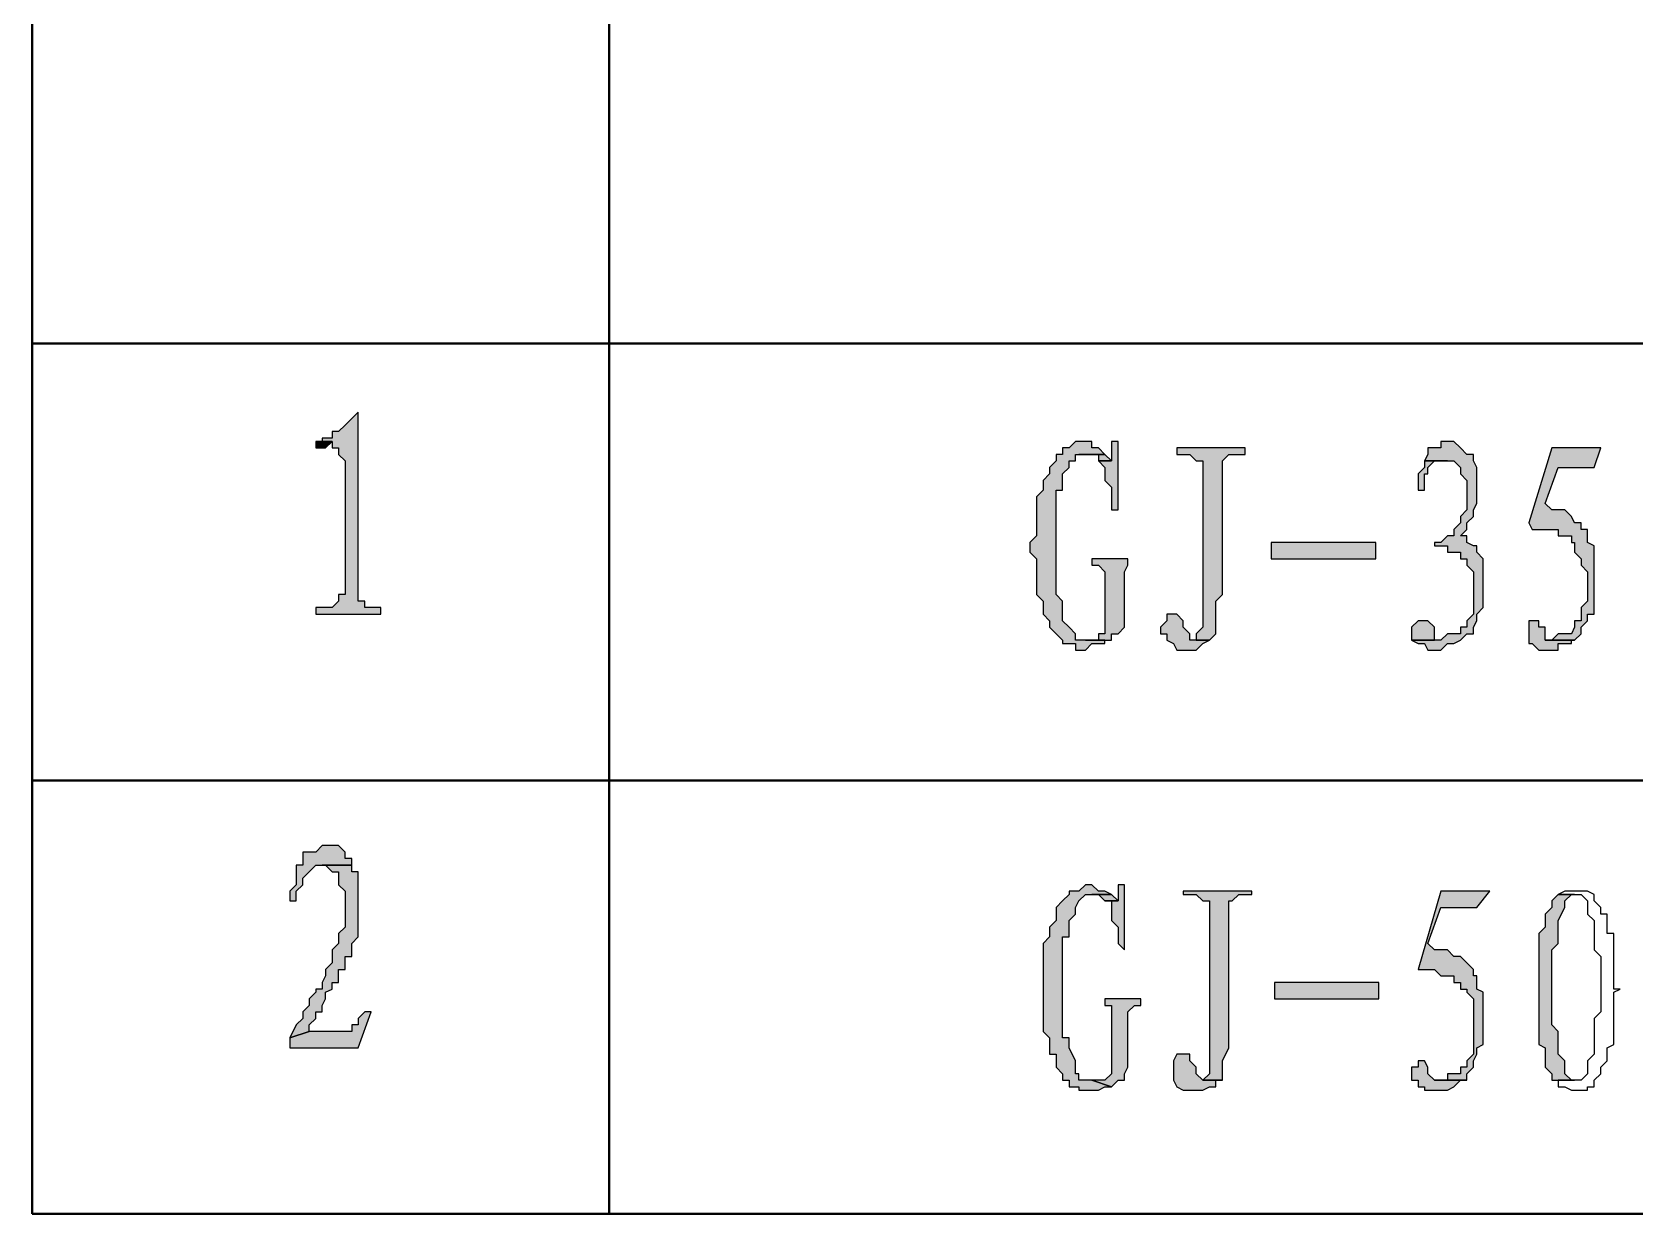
# Model space of a CAD drawing. Extents: x 457 to 4918, y -67 to 391.
# Drawn here: x 3487.19 to 3509.41, y 73.37 to 89.75 of the extents above; entities that cross this region are included whole.
import ezdxf

# ---------------------------------------------------------------- set-up
doc = ezdxf.new("R2010")
doc.units = 0
doc.header["$LTSCALE"] = 40
doc.header["$MEASUREMENT"] = 0
doc.layers.add('at_Entity', color=7, linetype='CONTINUOUS')
doc.layers.add('at_Solid', color=7, linetype='CONTINUOUS')

msp = doc.modelspace()

# ---------------------------------------------------------------- hatches: boundary and pattern name
at = {"layer": 'at_Solid'}
for points in [[(3491.714, 84.485), (3491.624, 84.395), (3491.533, 84.304), (3491.443, 84.214), (3491.352, 84.214), (3491.352, 84.123), (3491.217, 84.123), (3491.217, 84.078), (3491.126, 84.078), (3491.352, 84.078), (3491.352, 83.988), (3491.443, 83.988), (3491.443, 83.897), (3491.533, 83.807), (3491.533, 81.954), (3491.443, 81.954), (3491.443, 81.863), (3491.352, 81.773), (3491.126, 81.773), (3491.126, 81.682), (3492.03, 81.682), (3492.03, 81.773), (3491.804, 81.773), (3491.804, 81.863), (3491.714, 81.863), (3491.714, 81.954)], [(3491.126, 84.078), (3491.126, 83.988), (3491.217, 83.988), (3491.262, 83.988), (3491.352, 84.078)], [(3501.703, 84.078), (3501.658, 84.078), (3501.568, 83.988), (3501.477, 83.988), (3501.477, 83.897), (3501.387, 83.897), (3501.387, 83.807), (3501.297, 83.716), (3501.297, 83.626), (3501.206, 83.536), (3501.206, 83.4), (3501.116, 83.31), (3501.116, 82.767), (3501.025, 82.677), (3501.025, 82.541), (3501.116, 82.451), (3501.116, 81.954), (3501.206, 81.863), (3501.206, 81.682), (3501.297, 81.592), (3501.297, 81.502), (3501.387, 81.411), (3501.477, 81.321), (3501.477, 81.276), (3501.568, 81.276), (3501.658, 81.276), (3501.658, 81.185), (3501.794, 81.185), (3501.884, 81.276), (3502.065, 81.276), (3502.065, 81.321), (3501.658, 81.321), (3501.658, 81.411), (3501.568, 81.502), (3501.477, 81.592), (3501.477, 81.863), (3501.387, 81.954), (3501.387, 83.4), (3501.477, 83.4), (3501.477, 83.626), (3501.568, 83.716), (3501.568, 83.807), (3501.658, 83.807), (3501.658, 83.897), (3501.703, 83.897), (3502.065, 83.897), (3501.975, 83.988), (3501.884, 83.988), (3501.884, 84.078)], [(3502.246, 84.078), (3502.156, 84.078), (3502.156, 83.988), (3502.156, 83.807), (3501.975, 83.807), (3502.065, 83.716), (3502.065, 83.536), (3502.156, 83.445), (3502.156, 83.129), (3502.246, 83.129)], [(3504.009, 83.988), (3503.06, 83.988), (3503.06, 83.897), (3503.24, 83.897), (3503.331, 83.807), (3503.421, 83.807), (3503.421, 83.716), (3503.421, 81.502), (3503.331, 81.411), (3503.331, 81.321), (3503.512, 81.321), (3503.602, 81.411), (3503.602, 81.863), (3503.692, 81.954), (3503.692, 83.807), (3503.783, 83.897), (3504.009, 83.897)], [(3506.811, 84.078), (3506.721, 84.078), (3506.721, 83.988), (3506.54, 83.988), (3506.54, 83.897), (3506.495, 83.807), (3506.902, 83.807), (3506.992, 83.716), (3506.992, 83.626), (3507.082, 83.536), (3507.082, 83.129), (3506.992, 83.038), (3506.992, 82.948), (3506.902, 82.858), (3506.902, 82.767), (3506.811, 82.767), (3506.721, 82.677), (3506.63, 82.677), (3506.63, 82.632), (3506.811, 82.632), (3506.811, 82.541), (3506.992, 82.541), (3506.992, 82.451), (3507.082, 82.451), (3507.082, 82.36), (3507.173, 82.27), (3507.173, 81.682), (3507.082, 81.592), (3507.082, 81.502), (3506.992, 81.502), (3506.992, 81.411), (3506.902, 81.411), (3506.811, 81.411), (3506.721, 81.321), (3506.314, 81.321), (3506.404, 81.276), (3506.495, 81.276), (3506.54, 81.185), (3506.721, 81.185), (3506.811, 81.276), (3506.902, 81.276), (3506.992, 81.321), (3507.082, 81.411), (3507.173, 81.411), (3507.173, 81.502), (3507.218, 81.592), (3507.218, 81.682), (3507.308, 81.773), (3507.308, 82.451), (3507.218, 82.541), (3507.218, 82.632), (3507.173, 82.632), (3507.082, 82.677), (3507.082, 82.767), (3506.992, 82.767), (3507.082, 82.858), (3507.082, 82.948), (3507.173, 83.038), (3507.173, 83.129), (3507.218, 83.219), (3507.218, 83.716), (3507.173, 83.807), (3507.173, 83.897), (3507.082, 83.897), (3506.992, 83.988), (3506.902, 84.078)], [(3508.936, 83.988), (3508.258, 83.988), (3507.941, 82.948), (3507.987, 82.858), (3508.348, 82.858), (3508.348, 82.767), (3508.529, 82.767), (3508.529, 82.677), (3508.574, 82.677), (3508.574, 82.632), (3508.574, 82.541), (3508.665, 82.451), (3508.665, 82.36), (3508.755, 82.27), (3508.755, 81.863), (3508.665, 81.773), (3508.665, 81.592), (3508.574, 81.592), (3508.574, 81.502), (3508.529, 81.411), (3508.348, 81.411), (3508.258, 81.321), (3508.167, 81.321), (3508.574, 81.321), (3508.665, 81.411), (3508.665, 81.502), (3508.755, 81.592), (3508.755, 81.682), (3508.845, 81.682), (3508.845, 82.632), (3508.755, 82.677), (3508.755, 82.858), (3508.665, 82.858), (3508.665, 82.948), (3508.574, 82.948), (3508.529, 83.038), (3508.439, 83.129), (3508.258, 83.129), (3508.167, 83.219), (3508.348, 83.716), (3508.845, 83.716)], [(3502.065, 83.897), (3501.703, 83.897), (3501.794, 83.897), (3501.975, 83.897), (3501.975, 83.807), (3502.156, 83.807)], [(3506.495, 83.807), (3506.495, 83.716), (3506.404, 83.626), (3506.404, 83.4), (3506.495, 83.4), (3506.495, 83.626), (3506.54, 83.626), (3506.54, 83.716), (3506.63, 83.807), (3506.811, 83.807)], [(3504.37, 82.677), (3504.37, 82.451), (3505.817, 82.451), (3505.817, 82.677)], [(3502.382, 82.451), (3501.884, 82.451), (3501.884, 82.36), (3501.975, 82.36), (3502.065, 82.27), (3502.065, 81.411), (3501.975, 81.411), (3501.975, 81.321), (3501.884, 81.321), (3501.794, 81.321), (3502.065, 81.321), (3502.156, 81.321), (3502.156, 81.411), (3502.246, 81.411), (3502.336, 81.502), (3502.336, 82.27), (3502.382, 82.36)], [(3503.06, 81.682), (3502.924, 81.682), (3502.924, 81.592), (3502.834, 81.502), (3502.834, 81.411), (3502.924, 81.411), (3502.924, 81.321), (3503.014, 81.276), (3503.06, 81.185), (3503.331, 81.185), (3503.421, 81.276), (3503.512, 81.321), (3503.24, 81.321), (3503.24, 81.411), (3503.15, 81.502), (3503.15, 81.592)], [(3506.495, 81.592), (3506.404, 81.592), (3506.314, 81.502), (3506.314, 81.321), (3506.63, 81.321), (3506.63, 81.502), (3506.54, 81.592)], [(3507.987, 81.592), (3507.941, 81.592), (3507.941, 81.502), (3507.941, 81.276), (3507.987, 81.276), (3508.077, 81.185), (3508.348, 81.185), (3508.348, 81.276), (3508.529, 81.276), (3508.529, 81.321), (3508.574, 81.321), (3508.167, 81.321), (3508.167, 81.502), (3508.077, 81.502), (3508.077, 81.592)], [(3491.262, 78.473), (3491.217, 78.473), (3491.126, 78.383), (3490.946, 78.383), (3490.946, 78.292), (3490.946, 78.202), (3490.855, 78.202), (3490.855, 77.931), (3490.765, 77.84), (3490.765, 77.705), (3490.855, 77.705), (3490.855, 77.84), (3490.946, 77.931), (3490.946, 78.021), (3491.036, 78.111), (3491.126, 78.202), (3491.624, 78.202), (3491.624, 78.292), (3491.533, 78.292), (3491.533, 78.383), (3491.443, 78.473)], [(3491.624, 78.202), (3491.217, 78.202), (3491.262, 78.202), (3491.352, 78.111), (3491.443, 78.111), (3491.443, 78.021), (3491.443, 77.931), (3491.533, 77.84), (3491.533, 77.343), (3491.443, 77.253), (3491.443, 77.117), (3491.352, 77.027), (3491.352, 76.846), (3491.262, 76.755), (3491.262, 76.665), (3491.217, 76.575), (3491.217, 76.484), (3491.126, 76.484), (3491.126, 76.439), (3491.036, 76.349), (3491.036, 76.258), (3490.946, 76.168), (3490.946, 76.077), (3490.855, 75.987), (3490.765, 75.806), (3491.036, 75.897), (3491.036, 75.987), (3491.126, 76.077), (3491.126, 76.168), (3491.217, 76.168), (3491.217, 76.258), (3491.262, 76.349), (3491.262, 76.439), (3491.352, 76.484), (3491.352, 76.575), (3491.443, 76.575), (3491.443, 76.755), (3491.533, 76.755), (3491.533, 76.936), (3491.624, 76.936), (3491.624, 77.117), (3491.714, 77.207), (3491.714, 78.111), (3491.624, 78.111)], [(3501.794, 77.931), (3501.703, 77.84), (3501.568, 77.84), (3501.568, 77.795), (3501.477, 77.705), (3501.387, 77.614), (3501.387, 77.433), (3501.297, 77.343), (3501.297, 77.207), (3501.206, 77.117), (3501.206, 75.897), (3501.297, 75.806), (3501.297, 75.58), (3501.387, 75.58), (3501.387, 75.399), (3501.477, 75.309), (3501.477, 75.219), (3501.568, 75.219), (3501.568, 75.128), (3501.658, 75.128), (3501.703, 75.128), (3501.703, 75.083), (3501.975, 75.083), (3502.065, 75.128), (3502.156, 75.128), (3501.884, 75.219), (3501.703, 75.219), (3501.703, 75.309), (3501.658, 75.309), (3501.658, 75.49), (3501.568, 75.671), (3501.568, 75.806), (3501.477, 75.806), (3501.477, 77.207), (3501.568, 77.207), (3501.568, 77.433), (3501.658, 77.524), (3501.658, 77.614), (3501.703, 77.705), (3501.794, 77.795), (3502.156, 77.795), (3502.065, 77.84), (3501.975, 77.84), (3501.884, 77.931)], [(3502.156, 77.795), (3501.884, 77.795), (3501.975, 77.795), (3502.065, 77.705), (3502.246, 77.705)], [(3502.336, 77.931), (3502.246, 77.931), (3502.246, 77.84), (3502.246, 77.705), (3502.065, 77.705), (3502.156, 77.705), (3502.156, 77.614), (3502.156, 77.433), (3502.246, 77.343), (3502.246, 77.117), (3502.336, 77.027)], [(3504.099, 77.84), (3503.15, 77.84), (3503.15, 77.795), (3503.331, 77.795), (3503.421, 77.705), (3503.512, 77.705), (3503.512, 77.614), (3503.512, 75.309), (3503.421, 75.219), (3503.692, 75.219), (3503.692, 75.309), (3503.692, 75.49), (3503.783, 75.671), (3503.783, 77.705), (3503.828, 77.705), (3503.918, 77.795), (3504.099, 77.795)], [(3507.399, 77.84), (3506.721, 77.84), (3506.404, 76.755), (3506.63, 76.755), (3506.721, 76.665), (3506.902, 76.665), (3506.902, 76.575), (3506.992, 76.575), (3506.992, 76.484), (3507.082, 76.484), (3507.082, 76.439), (3507.173, 76.349), (3507.173, 75.58), (3507.082, 75.49), (3507.082, 75.399), (3506.992, 75.399), (3506.992, 75.309), (3506.902, 75.309), (3506.811, 75.309), (3506.811, 75.219), (3506.63, 75.219), (3507.082, 75.219), (3507.082, 75.309), (3507.173, 75.399), (3507.173, 75.49), (3507.218, 75.58), (3507.218, 75.671), (3507.308, 75.716), (3507.308, 76.439), (3507.218, 76.484), (3507.218, 76.665), (3507.173, 76.665), (3507.173, 76.755), (3507.082, 76.846), (3506.992, 76.936), (3506.902, 76.936), (3506.811, 77.027), (3506.63, 77.027), (3506.54, 77.117), (3506.721, 77.614), (3507.218, 77.614)], [(3508.348, 77.795), (3508.258, 77.705), (3508.258, 77.614), (3508.167, 77.524), (3508.167, 77.343), (3508.077, 77.253), (3508.077, 75.716), (3508.167, 75.671), (3508.167, 75.399), (3508.258, 75.309), (3508.258, 75.219), (3508.348, 75.219), (3508.574, 75.219), (3508.529, 75.219), (3508.439, 75.309), (3508.439, 75.49), (3508.348, 75.58), (3508.348, 75.897), (3508.258, 75.987), (3508.258, 77.027), (3508.348, 77.117), (3508.348, 77.433), (3508.439, 77.614), (3508.439, 77.705), (3508.529, 77.795), (3508.574, 77.795)], [(3504.416, 76.575), (3504.416, 76.349), (3505.862, 76.349), (3505.862, 76.575)], [(3502.562, 76.349), (3502.065, 76.349), (3502.065, 76.258), (3502.156, 76.258), (3502.156, 76.168), (3502.156, 75.309), (3502.065, 75.219), (3501.884, 75.219), (3502.156, 75.128), (3502.246, 75.219), (3502.336, 75.219), (3502.336, 75.309), (3502.382, 75.399), (3502.382, 76.168), (3502.472, 76.258), (3502.562, 76.258)], [(3491.895, 76.168), (3491.804, 76.168), (3491.714, 76.077), (3491.714, 75.987), (3491.624, 75.987), (3491.624, 75.897), (3491.533, 75.897), (3491.036, 75.897), (3490.765, 75.806), (3490.765, 75.671), (3491.714, 75.671)], [(3503.15, 75.58), (3503.06, 75.58), (3503.014, 75.49), (3503.014, 75.219), (3503.06, 75.128), (3503.15, 75.083), (3503.421, 75.083), (3503.512, 75.128), (3503.602, 75.128), (3503.602, 75.219), (3503.692, 75.219), (3503.421, 75.219), (3503.331, 75.309), (3503.331, 75.399), (3503.24, 75.49), (3503.24, 75.58)], [(3506.495, 75.49), (3506.404, 75.49), (3506.404, 75.399), (3506.314, 75.399), (3506.314, 75.309), (3506.314, 75.219), (3506.404, 75.219), (3506.404, 75.128), (3506.495, 75.128), (3506.495, 75.083), (3506.54, 75.083), (3506.811, 75.083), (3506.902, 75.128), (3506.992, 75.219), (3507.082, 75.219), (3506.63, 75.219), (3506.54, 75.309), (3506.54, 75.399)]]:
    msp.add_hatch(color=0, dxfattribs=at).paths.add_polyline_path(points)

# ---------------------------------------------------------------- linework, layer by layer
at = {"layer": 'at_Entity', "color": 0, "lineweight": 40}
for p, q in [((3487.194, 99.944), (3487.194, 73.365)), ((3495.194, 99.944), (3495.194, 73.365)), ((3634.235, 85.434), (3487.194, 85.434)), ((3487.194, 79.377), (3634.235, 79.377)), ((3487.194, 73.365), (3634.235, 73.365))]:
    msp.add_line(p, q, dxfattribs=at)
at = {"layer": 'at_Entity', "color": 0, "lineweight": 20}
for p, q in [((3491.714, 84.485), (3491.624, 84.395)), ((3491.714, 81.954), (3491.714, 84.485)), ((3491.443, 84.214), (3491.352, 84.214)), ((3491.352, 84.214), (3491.352, 84.123)), ((3491.533, 84.304), (3491.443, 84.214)), ((3491.624, 84.395), (3491.533, 84.304)), ((3491.126, 84.078), (3491.126, 83.988)), ((3491.352, 84.078), (3491.126, 84.078)), ((3491.217, 84.078), (3491.126, 84.078)), ((3491.126, 84.078), (3491.352, 84.078)), ((3491.126, 83.988), (3491.217, 83.988)), ((3491.352, 84.123), (3491.217, 84.123)), ((3491.217, 84.123), (3491.217, 84.078)), ((3491.217, 83.988), (3491.262, 83.988)), ((3491.262, 83.988), (3491.352, 84.078)), ((3491.352, 84.078), (3491.352, 83.988)), ((3491.352, 83.988), (3491.443, 83.988)), ((3491.443, 83.988), (3491.443, 83.897)), ((3501.568, 83.988), (3501.477, 83.988)), ((3501.477, 83.988), (3501.477, 83.897)), ((3501.658, 84.078), (3501.568, 83.988)), ((3501.703, 84.078), (3501.658, 84.078)), ((3501.884, 84.078), (3501.703, 84.078)), ((3501.884, 83.988), (3501.884, 84.078)), ((3501.975, 83.988), (3501.884, 83.988)), ((3502.065, 83.897), (3501.975, 83.988)), ((3502.246, 84.078), (3502.156, 84.078)), ((3502.156, 84.078), (3502.156, 83.988)), ((3502.156, 83.988), (3502.156, 83.807)), ((3502.246, 83.129), (3502.246, 84.078)), ((3504.009, 83.988), (3503.06, 83.988)), ((3503.06, 83.988), (3503.06, 83.897)), ((3504.009, 83.897), (3504.009, 83.988)), ((3506.721, 83.988), (3506.54, 83.988)), ((3506.54, 83.988), (3506.54, 83.897)), ((3506.811, 84.078), (3506.721, 84.078)), ((3506.721, 84.078), (3506.721, 83.988)), ((3506.902, 84.078), (3506.811, 84.078)), ((3506.992, 83.988), (3506.902, 84.078)), ((3507.082, 83.897), (3506.992, 83.988)), ((3508.258, 83.988), (3507.941, 82.948)), ((3508.936, 83.988), (3508.258, 83.988)), ((3508.845, 83.716), (3508.936, 83.988)), ((3491.443, 83.897), (3491.533, 83.807)), ((3491.533, 83.807), (3491.533, 81.954)), ((3501.387, 83.807), (3501.297, 83.716)), ((3501.477, 83.897), (3501.387, 83.897)), ((3501.387, 83.897), (3501.387, 83.807)), ((3501.568, 83.716), (3501.568, 83.807)), ((3501.568, 83.807), (3501.658, 83.807)), ((3501.658, 83.807), (3501.658, 83.897)), ((3501.658, 83.897), (3501.703, 83.897)), ((3502.065, 83.897), (3501.703, 83.897)), ((3501.703, 83.897), (3501.794, 83.897)), ((3501.703, 83.897), (3502.065, 83.897)), ((3501.794, 83.897), (3501.975, 83.897)), ((3501.975, 83.897), (3501.975, 83.807)), ((3501.975, 83.807), (3502.156, 83.807)), ((3502.156, 83.807), (3501.975, 83.807)), ((3501.975, 83.807), (3502.065, 83.716)), ((3502.156, 83.807), (3502.065, 83.897)), ((3503.06, 83.897), (3503.24, 83.897)), ((3503.24, 83.897), (3503.331, 83.807)), ((3503.331, 83.807), (3503.421, 83.807)), ((3503.421, 83.807), (3503.421, 83.716)), ((3503.692, 83.807), (3503.783, 83.897)), ((3503.692, 81.954), (3503.692, 83.807)), ((3503.783, 83.897), (3504.009, 83.897)), ((3506.54, 83.897), (3506.495, 83.807)), ((3506.495, 83.807), (3506.495, 83.716)), ((3506.811, 83.807), (3506.495, 83.807)), ((3506.495, 83.807), (3506.902, 83.807)), ((3506.54, 83.716), (3506.63, 83.807)), ((3506.63, 83.807), (3506.811, 83.807)), ((3506.902, 83.807), (3506.992, 83.716)), ((3507.173, 83.897), (3507.082, 83.897)), ((3507.173, 83.807), (3507.173, 83.897)), ((3507.218, 83.716), (3507.173, 83.807)), ((3501.297, 83.626), (3501.206, 83.536)), ((3501.206, 83.536), (3501.206, 83.4)), ((3501.297, 83.716), (3501.297, 83.626)), ((3501.477, 83.626), (3501.568, 83.716)), ((3501.477, 83.4), (3501.477, 83.626)), ((3502.065, 83.716), (3502.065, 83.536)), ((3502.065, 83.536), (3502.156, 83.445)), ((3503.421, 83.716), (3503.421, 81.502)), ((3506.495, 83.716), (3506.404, 83.626)), ((3506.404, 83.626), (3506.404, 83.4)), ((3506.495, 83.4), (3506.495, 83.626)), ((3506.495, 83.626), (3506.54, 83.626)), ((3506.54, 83.626), (3506.54, 83.716)), ((3506.992, 83.716), (3506.992, 83.626)), ((3506.992, 83.626), (3507.082, 83.536)), ((3507.082, 83.536), (3507.082, 83.129)), ((3507.218, 83.219), (3507.218, 83.716)), ((3508.167, 83.219), (3508.348, 83.716)), ((3508.348, 83.716), (3508.845, 83.716)), ((3501.206, 83.4), (3501.116, 83.31)), ((3501.387, 81.954), (3501.387, 83.4)), ((3501.387, 83.4), (3501.477, 83.4)), ((3502.156, 83.445), (3502.156, 83.129)), ((3506.404, 83.4), (3506.495, 83.4)), ((3501.116, 83.31), (3501.116, 82.767)), ((3502.156, 83.129), (3502.246, 83.129)), ((3507.082, 83.129), (3506.992, 83.038)), ((3507.173, 83.129), (3507.218, 83.219)), ((3507.173, 83.038), (3507.173, 83.129)), ((3508.258, 83.129), (3508.167, 83.219)), ((3508.439, 83.129), (3508.258, 83.129)), ((3508.529, 83.038), (3508.439, 83.129)), ((3506.992, 82.948), (3506.902, 82.858)), ((3506.992, 83.038), (3506.992, 82.948)), ((3507.082, 82.948), (3507.173, 83.038)), ((3507.082, 82.858), (3507.082, 82.948)), ((3507.941, 82.948), (3507.987, 82.858)), ((3508.574, 82.948), (3508.529, 83.038)), ((3508.665, 82.948), (3508.574, 82.948)), ((3508.665, 82.858), (3508.665, 82.948)), ((3501.116, 82.767), (3501.025, 82.677)), ((3501.025, 82.677), (3501.025, 82.541)), ((3504.37, 82.677), (3505.817, 82.677)), ((3504.37, 82.451), (3504.37, 82.677)), ((3505.817, 82.677), (3505.817, 82.451)), ((3506.721, 82.677), (3506.63, 82.677)), ((3506.63, 82.677), (3506.63, 82.632)), ((3506.811, 82.767), (3506.721, 82.677)), ((3506.902, 82.767), (3506.811, 82.767)), ((3506.902, 82.858), (3506.902, 82.767)), ((3506.992, 82.767), (3507.082, 82.858)), ((3507.082, 82.767), (3506.992, 82.767)), ((3507.082, 82.677), (3507.082, 82.767)), ((3507.173, 82.632), (3507.082, 82.677)), ((3507.987, 82.858), (3508.348, 82.858)), ((3508.348, 82.858), (3508.348, 82.767)), ((3508.348, 82.767), (3508.529, 82.767)), ((3508.529, 82.767), (3508.529, 82.677)), ((3508.529, 82.677), (3508.574, 82.677)), ((3508.574, 82.677), (3508.574, 82.632)), ((3508.755, 82.858), (3508.665, 82.858)), ((3508.755, 82.677), (3508.755, 82.858)), ((3508.845, 82.632), (3508.755, 82.677)), ((3501.025, 82.541), (3501.116, 82.451)), ((3501.116, 82.451), (3501.116, 81.954)), ((3502.382, 82.451), (3501.884, 82.451)), ((3501.884, 82.451), (3501.884, 82.36)), ((3502.382, 82.36), (3502.382, 82.451)), ((3505.817, 82.451), (3504.37, 82.451)), ((3506.63, 82.632), (3506.811, 82.632)), ((3506.811, 82.632), (3506.811, 82.541)), ((3506.811, 82.541), (3506.992, 82.541)), ((3506.992, 82.541), (3506.992, 82.451)), ((3506.992, 82.451), (3507.082, 82.451)), ((3507.082, 82.451), (3507.082, 82.36)), ((3507.218, 82.632), (3507.173, 82.632)), ((3507.218, 82.541), (3507.218, 82.632)), ((3507.308, 82.451), (3507.218, 82.541)), ((3507.308, 81.773), (3507.308, 82.451)), ((3508.574, 82.632), (3508.574, 82.541)), ((3508.574, 82.541), (3508.665, 82.451)), ((3508.665, 82.451), (3508.665, 82.36)), ((3508.845, 81.682), (3508.845, 82.632)), ((3501.884, 82.36), (3501.975, 82.36)), ((3501.975, 82.36), (3502.065, 82.27)), ((3502.065, 82.27), (3502.065, 81.411)), ((3502.336, 82.27), (3502.382, 82.36)), ((3502.336, 81.502), (3502.336, 82.27)), ((3507.082, 82.36), (3507.173, 82.27)), ((3507.173, 82.27), (3507.173, 81.682)), ((3508.665, 82.36), (3508.755, 82.27)), ((3508.755, 82.27), (3508.755, 81.863)), ((3491.352, 81.773), (3491.126, 81.773)), ((3491.126, 81.773), (3491.126, 81.682)), ((3491.443, 81.863), (3491.352, 81.773)), ((3491.533, 81.954), (3491.443, 81.954)), ((3491.443, 81.954), (3491.443, 81.863)), ((3491.714, 81.863), (3491.714, 81.954)), ((3491.804, 81.863), (3491.714, 81.863)), ((3491.804, 81.773), (3491.804, 81.863)), ((3492.03, 81.773), (3491.804, 81.773)), ((3492.03, 81.682), (3492.03, 81.773)), ((3501.116, 81.954), (3501.206, 81.863)), ((3501.206, 81.863), (3501.206, 81.682)), ((3501.477, 81.863), (3501.387, 81.954)), ((3501.477, 81.592), (3501.477, 81.863)), ((3503.602, 81.863), (3503.692, 81.954)), ((3503.602, 81.411), (3503.602, 81.863)), ((3507.218, 81.682), (3507.308, 81.773)), ((3508.755, 81.863), (3508.665, 81.773)), ((3508.665, 81.773), (3508.665, 81.592)), ((3491.126, 81.682), (3492.03, 81.682)), ((3501.206, 81.682), (3501.297, 81.592)), ((3501.297, 81.592), (3501.297, 81.502)), ((3501.568, 81.502), (3501.477, 81.592)), ((3502.924, 81.592), (3502.834, 81.502)), ((3503.06, 81.682), (3502.924, 81.682)), ((3502.924, 81.682), (3502.924, 81.592)), ((3503.15, 81.592), (3503.06, 81.682)), ((3503.15, 81.502), (3503.15, 81.592)), ((3506.404, 81.592), (3506.314, 81.502)), ((3506.495, 81.592), (3506.404, 81.592)), ((3506.54, 81.592), (3506.495, 81.592)), ((3506.63, 81.502), (3506.54, 81.592)), ((3507.173, 81.682), (3507.082, 81.592)), ((3507.082, 81.592), (3507.082, 81.502)), ((3507.173, 81.502), (3507.218, 81.592)), ((3507.218, 81.592), (3507.218, 81.682)), ((3507.987, 81.592), (3507.941, 81.592)), ((3507.941, 81.592), (3507.941, 81.502)), ((3508.077, 81.592), (3507.987, 81.592)), ((3508.077, 81.502), (3508.077, 81.592)), ((3508.665, 81.592), (3508.574, 81.592)), ((3508.574, 81.592), (3508.574, 81.502)), ((3508.665, 81.502), (3508.755, 81.592)), ((3508.755, 81.592), (3508.755, 81.682)), ((3508.755, 81.682), (3508.845, 81.682)), ((3501.297, 81.502), (3501.387, 81.411)), ((3501.387, 81.411), (3501.477, 81.321)), ((3501.477, 81.321), (3501.477, 81.276)), ((3501.658, 81.411), (3501.568, 81.502)), ((3501.658, 81.321), (3501.658, 81.411)), ((3502.065, 81.321), (3501.658, 81.321)), ((3501.884, 81.321), (3501.794, 81.321)), ((3501.794, 81.321), (3502.065, 81.321)), ((3501.975, 81.321), (3501.884, 81.321)), ((3502.065, 81.411), (3501.975, 81.411)), ((3501.975, 81.411), (3501.975, 81.321)), ((3502.065, 81.321), (3502.156, 81.321)), ((3502.065, 81.276), (3502.065, 81.321)), ((3502.156, 81.321), (3502.156, 81.411)), ((3502.156, 81.411), (3502.246, 81.411)), ((3502.246, 81.411), (3502.336, 81.502)), ((3502.834, 81.502), (3502.834, 81.411)), ((3502.834, 81.411), (3502.924, 81.411)), ((3502.924, 81.411), (3502.924, 81.321)), ((3502.924, 81.321), (3503.014, 81.276)), ((3503.24, 81.411), (3503.15, 81.502)), ((3503.24, 81.321), (3503.24, 81.411)), ((3503.512, 81.321), (3503.24, 81.321)), ((3503.421, 81.502), (3503.331, 81.411)), ((3503.331, 81.411), (3503.331, 81.321)), ((3503.331, 81.321), (3503.512, 81.321)), ((3503.421, 81.276), (3503.512, 81.321)), ((3503.512, 81.321), (3503.602, 81.411)), ((3506.314, 81.502), (3506.314, 81.321)), ((3506.314, 81.321), (3506.63, 81.321)), ((3506.721, 81.321), (3506.314, 81.321)), ((3506.314, 81.321), (3506.404, 81.276)), ((3506.63, 81.321), (3506.63, 81.502)), ((3506.811, 81.411), (3506.721, 81.321)), ((3506.902, 81.411), (3506.811, 81.411)), ((3506.992, 81.411), (3506.902, 81.411)), ((3506.902, 81.276), (3506.992, 81.321)), ((3507.082, 81.502), (3506.992, 81.502)), ((3506.992, 81.502), (3506.992, 81.411)), ((3506.992, 81.321), (3507.082, 81.411)), ((3507.082, 81.411), (3507.173, 81.411)), ((3507.173, 81.411), (3507.173, 81.502)), ((3507.941, 81.502), (3507.941, 81.276)), ((3508.167, 81.502), (3508.077, 81.502)), ((3508.167, 81.321), (3508.167, 81.502)), ((3508.574, 81.321), (3508.167, 81.321)), ((3508.258, 81.321), (3508.167, 81.321)), ((3508.167, 81.321), (3508.574, 81.321)), ((3508.348, 81.411), (3508.258, 81.321)), ((3508.529, 81.411), (3508.348, 81.411)), ((3508.574, 81.502), (3508.529, 81.411)), ((3508.529, 81.276), (3508.529, 81.321)), ((3508.529, 81.321), (3508.574, 81.321)), ((3508.574, 81.321), (3508.665, 81.411)), ((3508.665, 81.411), (3508.665, 81.502)), ((3501.477, 81.276), (3501.568, 81.276)), ((3501.568, 81.276), (3501.658, 81.276)), ((3501.658, 81.276), (3501.658, 81.185)), ((3501.658, 81.185), (3501.794, 81.185)), ((3501.794, 81.185), (3501.884, 81.276)), ((3501.884, 81.276), (3502.065, 81.276)), ((3503.014, 81.276), (3503.06, 81.185)), ((3503.06, 81.185), (3503.331, 81.185)), ((3503.331, 81.185), (3503.421, 81.276)), ((3506.404, 81.276), (3506.495, 81.276)), ((3506.495, 81.276), (3506.54, 81.185)), ((3506.54, 81.185), (3506.721, 81.185)), ((3506.721, 81.185), (3506.811, 81.276)), ((3506.811, 81.276), (3506.902, 81.276)), ((3507.941, 81.276), (3507.987, 81.276)), ((3507.987, 81.276), (3508.077, 81.185)), ((3508.077, 81.185), (3508.348, 81.185)), ((3508.348, 81.185), (3508.348, 81.276)), ((3508.348, 81.276), (3508.529, 81.276)), ((3491.217, 78.473), (3491.126, 78.383)), ((3491.262, 78.473), (3491.217, 78.473)), ((3491.443, 78.473), (3491.262, 78.473)), ((3491.533, 78.383), (3491.443, 78.473)), ((3491.126, 78.383), (3490.946, 78.383)), ((3490.946, 78.383), (3490.946, 78.292)), ((3490.946, 78.292), (3490.946, 78.202)), ((3491.533, 78.292), (3491.533, 78.383)), ((3491.624, 78.292), (3491.533, 78.292)), ((3491.624, 78.202), (3491.624, 78.292)), ((3490.946, 78.202), (3490.855, 78.202)), ((3490.855, 78.202), (3490.855, 77.931)), ((3490.946, 78.021), (3491.036, 78.111)), ((3490.946, 77.931), (3490.946, 78.021)), ((3491.036, 78.111), (3491.126, 78.202)), ((3491.126, 78.202), (3491.624, 78.202)), ((3491.624, 78.202), (3491.217, 78.202)), ((3491.217, 78.202), (3491.262, 78.202)), ((3491.262, 78.202), (3491.352, 78.111)), ((3491.352, 78.111), (3491.443, 78.111)), ((3491.443, 78.111), (3491.443, 78.021)), ((3491.443, 78.021), (3491.443, 77.931)), ((3491.624, 78.111), (3491.624, 78.202)), ((3491.714, 78.111), (3491.624, 78.111)), ((3491.714, 77.207), (3491.714, 78.111)), ((3490.855, 77.931), (3490.765, 77.84)), ((3490.765, 77.84), (3490.765, 77.705)), ((3490.855, 77.84), (3490.946, 77.931)), ((3490.855, 77.705), (3490.855, 77.84)), ((3491.443, 77.931), (3491.533, 77.84)), ((3491.533, 77.84), (3491.533, 77.343)), ((3501.568, 77.795), (3501.477, 77.705)), ((3501.703, 77.84), (3501.568, 77.84)), ((3501.568, 77.84), (3501.568, 77.795)), ((3501.794, 77.931), (3501.703, 77.84)), ((3501.703, 77.705), (3501.794, 77.795)), ((3501.884, 77.931), (3501.794, 77.931)), ((3501.794, 77.795), (3502.156, 77.795)), ((3501.975, 77.84), (3501.884, 77.931)), ((3502.156, 77.795), (3501.884, 77.795)), ((3501.884, 77.795), (3501.975, 77.795)), ((3502.065, 77.84), (3501.975, 77.84)), ((3501.975, 77.795), (3502.065, 77.705)), ((3502.156, 77.795), (3502.065, 77.84)), ((3502.246, 77.705), (3502.156, 77.795)), ((3502.336, 77.931), (3502.246, 77.931)), ((3502.246, 77.931), (3502.246, 77.84)), ((3502.246, 77.84), (3502.246, 77.705)), ((3502.336, 77.027), (3502.336, 77.931)), ((3504.099, 77.84), (3503.15, 77.84)), ((3503.15, 77.84), (3503.15, 77.795)), ((3503.15, 77.795), (3503.331, 77.795)), ((3503.331, 77.795), (3503.421, 77.705)), ((3503.828, 77.705), (3503.918, 77.795)), ((3503.918, 77.795), (3504.099, 77.795)), ((3504.099, 77.795), (3504.099, 77.84)), ((3506.721, 77.84), (3506.404, 76.755)), ((3507.399, 77.84), (3506.721, 77.84)), ((3507.218, 77.614), (3507.399, 77.84)), ((3508.348, 77.795), (3508.258, 77.705)), ((3508.439, 77.84), (3508.348, 77.795)), ((3508.574, 77.795), (3508.348, 77.795)), ((3508.348, 77.795), (3508.665, 77.795)), ((3508.574, 77.84), (3508.439, 77.84)), ((3508.439, 77.705), (3508.529, 77.795)), ((3508.529, 77.795), (3508.574, 77.795)), ((3508.755, 77.84), (3508.574, 77.84)), ((3508.665, 77.795), (3508.755, 77.705)), ((3508.845, 77.795), (3508.755, 77.84)), ((3508.845, 77.705), (3508.845, 77.795)), ((3490.765, 77.705), (3490.855, 77.705)), ((3501.477, 77.705), (3501.387, 77.614)), ((3501.387, 77.614), (3501.387, 77.433)), ((3501.658, 77.614), (3501.703, 77.705)), ((3501.658, 77.524), (3501.658, 77.614)), ((3502.065, 77.705), (3502.246, 77.705)), ((3502.246, 77.705), (3502.065, 77.705)), ((3502.065, 77.705), (3502.156, 77.705)), ((3502.156, 77.705), (3502.156, 77.614)), ((3502.156, 77.614), (3502.156, 77.433)), ((3503.421, 77.705), (3503.512, 77.705)), ((3503.512, 77.705), (3503.512, 77.614)), ((3503.512, 77.614), (3503.512, 75.309)), ((3503.783, 75.671), (3503.783, 77.705)), ((3503.783, 77.705), (3503.828, 77.705)), ((3506.54, 77.117), (3506.721, 77.614)), ((3506.721, 77.614), (3507.218, 77.614)), ((3508.258, 77.614), (3508.167, 77.524)), ((3508.258, 77.705), (3508.258, 77.614)), ((3508.348, 77.433), (3508.439, 77.614)), ((3508.439, 77.614), (3508.439, 77.705)), ((3508.755, 77.705), (3508.755, 77.524)), ((3508.936, 77.614), (3508.845, 77.705)), ((3508.936, 77.524), (3508.936, 77.614)), ((3491.533, 77.343), (3491.443, 77.253)), ((3501.387, 77.433), (3501.297, 77.343)), ((3501.297, 77.343), (3501.297, 77.207)), ((3501.568, 77.433), (3501.658, 77.524)), ((3501.568, 77.207), (3501.568, 77.433)), ((3502.156, 77.433), (3502.246, 77.343)), ((3502.246, 77.343), (3502.246, 77.117)), ((3508.167, 77.343), (3508.077, 77.253)), ((3508.167, 77.524), (3508.167, 77.343)), ((3508.348, 77.117), (3508.348, 77.433)), ((3508.755, 77.524), (3508.845, 77.433)), ((3508.845, 77.433), (3508.845, 77.027)), ((3509.026, 77.524), (3508.936, 77.524)), ((3509.026, 77.253), (3509.026, 77.524)), ((3491.443, 77.117), (3491.352, 77.027)), ((3491.443, 77.253), (3491.443, 77.117)), ((3491.624, 77.117), (3491.714, 77.207)), ((3491.624, 76.936), (3491.624, 77.117)), ((3501.297, 77.207), (3501.206, 77.117)), ((3501.206, 77.117), (3501.206, 75.897)), ((3501.477, 75.806), (3501.477, 77.207)), ((3501.477, 77.207), (3501.568, 77.207)), ((3502.246, 77.117), (3502.336, 77.027)), ((3506.63, 77.027), (3506.54, 77.117)), ((3508.077, 77.253), (3508.077, 75.716)), ((3508.258, 77.027), (3508.348, 77.117)), ((3509.117, 77.253), (3509.026, 77.253)), ((3509.117, 76.665), (3509.117, 77.253)), ((3491.352, 77.027), (3491.352, 76.846)), ((3491.533, 76.755), (3491.533, 76.936)), ((3491.533, 76.936), (3491.624, 76.936)), ((3506.811, 77.027), (3506.63, 77.027)), ((3506.902, 76.936), (3506.811, 77.027)), ((3506.992, 76.936), (3506.902, 76.936)), ((3507.082, 76.846), (3506.992, 76.936)), ((3508.258, 75.987), (3508.258, 77.027)), ((3508.845, 77.027), (3508.936, 76.936)), ((3508.936, 76.936), (3508.936, 76.168)), ((3491.262, 76.665), (3491.217, 76.575)), ((3491.352, 76.846), (3491.262, 76.755)), ((3491.262, 76.755), (3491.262, 76.665)), ((3491.443, 76.575), (3491.443, 76.755)), ((3491.443, 76.755), (3491.533, 76.755)), ((3506.404, 76.755), (3506.63, 76.755)), ((3506.63, 76.755), (3506.721, 76.665)), ((3506.721, 76.665), (3506.902, 76.665)), ((3506.902, 76.665), (3506.902, 76.575)), ((3507.173, 76.755), (3507.082, 76.846)), ((3507.173, 76.665), (3507.173, 76.755)), ((3507.218, 76.665), (3507.173, 76.665)), ((3507.218, 76.484), (3507.218, 76.665)), ((3509.117, 76.484), (3509.117, 76.665)), ((3491.126, 76.439), (3491.036, 76.349)), ((3491.217, 76.484), (3491.126, 76.484)), ((3491.126, 76.484), (3491.126, 76.439)), ((3491.217, 76.575), (3491.217, 76.484)), ((3491.262, 76.439), (3491.352, 76.484)), ((3491.262, 76.349), (3491.262, 76.439)), ((3491.352, 76.484), (3491.352, 76.575)), ((3491.352, 76.575), (3491.443, 76.575)), ((3504.416, 76.575), (3505.862, 76.575)), ((3504.416, 76.349), (3504.416, 76.575)), ((3505.862, 76.575), (3505.862, 76.349)), ((3506.902, 76.575), (3506.992, 76.575)), ((3506.992, 76.575), (3506.992, 76.484)), ((3506.992, 76.484), (3507.082, 76.484)), ((3507.082, 76.484), (3507.082, 76.439)), ((3507.082, 76.439), (3507.173, 76.349)), ((3507.308, 76.439), (3507.218, 76.484)), ((3507.308, 75.716), (3507.308, 76.439)), ((3509.117, 76.439), (3509.207, 76.484)), ((3509.207, 76.484), (3509.117, 76.484)), ((3509.117, 75.716), (3509.117, 76.439)), ((3491.036, 76.258), (3490.946, 76.168)), ((3491.036, 76.349), (3491.036, 76.258)), ((3491.217, 76.258), (3491.262, 76.349)), ((3491.217, 76.168), (3491.217, 76.258)), ((3502.562, 76.349), (3502.065, 76.349)), ((3502.065, 76.349), (3502.065, 76.258)), ((3502.065, 76.258), (3502.156, 76.258)), ((3502.156, 76.258), (3502.156, 76.168)), ((3502.382, 76.168), (3502.472, 76.258)), ((3502.472, 76.258), (3502.562, 76.258)), ((3502.562, 76.258), (3502.562, 76.349)), ((3505.862, 76.349), (3504.416, 76.349)), ((3507.173, 76.349), (3507.173, 75.58)), ((3490.855, 75.987), (3490.765, 75.806)), ((3490.946, 76.077), (3490.855, 75.987)), ((3490.946, 76.168), (3490.946, 76.077)), ((3491.036, 75.987), (3491.126, 76.077)), ((3491.036, 75.897), (3491.036, 75.987)), ((3491.126, 76.077), (3491.126, 76.168)), ((3491.126, 76.168), (3491.217, 76.168)), ((3491.714, 75.987), (3491.624, 75.987)), ((3491.624, 75.987), (3491.624, 75.897)), ((3491.804, 76.168), (3491.714, 76.077)), ((3491.714, 75.671), (3491.895, 76.168)), ((3491.714, 76.077), (3491.714, 75.987)), ((3491.895, 76.168), (3491.804, 76.168)), ((3502.156, 76.168), (3502.156, 75.309)), ((3502.382, 75.399), (3502.382, 76.168)), ((3508.348, 75.897), (3508.258, 75.987)), ((3508.936, 76.168), (3508.845, 76.077)), ((3508.845, 76.077), (3508.845, 75.58)), ((3491.036, 75.897), (3490.765, 75.806)), ((3490.765, 75.806), (3491.036, 75.897)), ((3490.765, 75.806), (3490.765, 75.671)), ((3491.533, 75.897), (3491.036, 75.897)), ((3491.624, 75.897), (3491.533, 75.897)), ((3501.206, 75.897), (3501.297, 75.806)), ((3501.297, 75.806), (3501.297, 75.58)), ((3501.568, 75.806), (3501.477, 75.806)), ((3501.568, 75.671), (3501.568, 75.806)), ((3508.348, 75.58), (3508.348, 75.897)), ((3490.765, 75.671), (3491.714, 75.671)), ((3501.297, 75.58), (3501.387, 75.58)), ((3501.387, 75.58), (3501.387, 75.399)), ((3501.658, 75.49), (3501.568, 75.671)), ((3503.06, 75.58), (3503.014, 75.49)), ((3503.15, 75.58), (3503.06, 75.58)), ((3503.24, 75.58), (3503.15, 75.58)), ((3503.24, 75.49), (3503.24, 75.58)), ((3503.692, 75.49), (3503.783, 75.671)), ((3507.173, 75.58), (3507.082, 75.49)), ((3507.173, 75.49), (3507.218, 75.58)), ((3507.218, 75.671), (3507.308, 75.716)), ((3507.218, 75.58), (3507.218, 75.671)), ((3508.077, 75.716), (3508.167, 75.671)), ((3508.167, 75.671), (3508.167, 75.399)), ((3508.439, 75.49), (3508.348, 75.58)), ((3508.845, 75.58), (3508.755, 75.49)), ((3509.026, 75.671), (3509.117, 75.716)), ((3509.026, 75.49), (3509.026, 75.671)), ((3501.387, 75.399), (3501.477, 75.309)), ((3501.658, 75.309), (3501.658, 75.49)), ((3502.336, 75.309), (3502.382, 75.399)), ((3503.014, 75.49), (3503.014, 75.219)), ((3503.331, 75.399), (3503.24, 75.49)), ((3503.331, 75.309), (3503.331, 75.399)), ((3503.692, 75.309), (3503.692, 75.49)), ((3506.404, 75.399), (3506.314, 75.399)), ((3506.314, 75.399), (3506.314, 75.309)), ((3506.495, 75.49), (3506.404, 75.49)), ((3506.404, 75.49), (3506.404, 75.399)), ((3506.54, 75.399), (3506.495, 75.49)), ((3506.54, 75.309), (3506.54, 75.399)), ((3507.082, 75.399), (3506.992, 75.399)), ((3506.992, 75.399), (3506.992, 75.309)), ((3507.082, 75.49), (3507.082, 75.399)), ((3507.082, 75.309), (3507.173, 75.399)), ((3507.173, 75.399), (3507.173, 75.49)), ((3508.167, 75.399), (3508.258, 75.309)), ((3508.439, 75.309), (3508.439, 75.49)), ((3508.755, 75.49), (3508.755, 75.309)), ((3508.936, 75.399), (3509.026, 75.49)), ((3508.936, 75.309), (3508.936, 75.399)), ((3501.477, 75.309), (3501.477, 75.219)), ((3501.477, 75.219), (3501.568, 75.219)), ((3501.568, 75.219), (3501.568, 75.128)), ((3501.568, 75.128), (3501.658, 75.128)), ((3501.703, 75.309), (3501.658, 75.309)), ((3501.658, 75.128), (3501.703, 75.128)), ((3501.703, 75.219), (3501.703, 75.309)), ((3501.884, 75.219), (3501.703, 75.219)), ((3501.703, 75.128), (3501.703, 75.083)), ((3502.065, 75.219), (3501.884, 75.219)), ((3501.884, 75.219), (3502.156, 75.128)), ((3502.156, 75.128), (3501.884, 75.219)), ((3501.975, 75.083), (3502.065, 75.128)), ((3502.156, 75.309), (3502.065, 75.219)), ((3502.065, 75.128), (3502.156, 75.128)), ((3502.156, 75.128), (3502.246, 75.219)), ((3502.246, 75.219), (3502.336, 75.219)), ((3502.336, 75.219), (3502.336, 75.309)), ((3503.014, 75.219), (3503.06, 75.128)), ((3503.06, 75.128), (3503.15, 75.083)), ((3503.421, 75.219), (3503.331, 75.309)), ((3503.512, 75.309), (3503.421, 75.219)), ((3503.692, 75.219), (3503.421, 75.219)), ((3503.421, 75.219), (3503.692, 75.219)), ((3503.421, 75.083), (3503.512, 75.128)), ((3503.512, 75.128), (3503.602, 75.128)), ((3503.602, 75.128), (3503.602, 75.219)), ((3503.602, 75.219), (3503.692, 75.219)), ((3503.692, 75.219), (3503.692, 75.309)), ((3506.314, 75.309), (3506.314, 75.219)), ((3506.314, 75.219), (3506.404, 75.219)), ((3506.404, 75.219), (3506.404, 75.128)), ((3506.404, 75.128), (3506.495, 75.128)), ((3506.495, 75.128), (3506.495, 75.083)), ((3506.63, 75.219), (3506.54, 75.309)), ((3507.082, 75.219), (3506.63, 75.219)), ((3506.811, 75.219), (3506.63, 75.219)), ((3506.63, 75.219), (3507.082, 75.219)), ((3506.992, 75.309), (3506.811, 75.309)), ((3506.811, 75.309), (3506.811, 75.219)), ((3506.811, 75.083), (3506.902, 75.128)), ((3506.902, 75.128), (3506.992, 75.219)), ((3506.992, 75.219), (3507.082, 75.219)), ((3507.082, 75.219), (3507.082, 75.309)), ((3508.258, 75.309), (3508.258, 75.219)), ((3508.258, 75.219), (3508.348, 75.219)), ((3508.348, 75.219), (3508.574, 75.219)), ((3508.665, 75.219), (3508.348, 75.219)), ((3508.348, 75.219), (3508.348, 75.128)), ((3508.348, 75.128), (3508.439, 75.128)), ((3508.529, 75.219), (3508.439, 75.309)), ((3508.439, 75.128), (3508.529, 75.083)), ((3508.574, 75.219), (3508.529, 75.219)), ((3508.755, 75.309), (3508.665, 75.219)), ((3508.755, 75.083), (3508.755, 75.128)), ((3508.755, 75.128), (3508.845, 75.128)), ((3508.845, 75.219), (3508.936, 75.309)), ((3508.845, 75.128), (3508.845, 75.219)), ((3501.703, 75.083), (3501.975, 75.083)), ((3503.15, 75.083), (3503.421, 75.083)), ((3506.495, 75.083), (3506.54, 75.083)), ((3506.54, 75.083), (3506.811, 75.083)), ((3508.529, 75.083), (3508.755, 75.083))]:
    msp.add_line(p, q, dxfattribs=at)
at = {"layer": 'at_Entity', "color": 0}
for points in [[(3491.714, 84.485), (3491.624, 84.395), (3491.533, 84.304), (3491.443, 84.214), (3491.352, 84.214), (3491.352, 84.123), (3491.217, 84.123), (3491.217, 84.078), (3491.126, 84.078), (3491.352, 84.078), (3491.352, 83.988), (3491.443, 83.988), (3491.443, 83.897), (3491.533, 83.807), (3491.533, 81.954), (3491.443, 81.954), (3491.443, 81.863), (3491.352, 81.773), (3491.126, 81.773), (3491.126, 81.682), (3492.03, 81.682), (3492.03, 81.773), (3491.804, 81.773), (3491.804, 81.863), (3491.714, 81.863), (3491.714, 81.954), (3491.714, 84.485), (3491.714, 84.485)], [(3491.126, 84.078), (3491.126, 83.988), (3491.217, 83.988), (3491.262, 83.988), (3491.352, 84.078), (3491.126, 84.078), (3491.126, 84.078)], [(3501.703, 84.078), (3501.658, 84.078), (3501.568, 83.988), (3501.477, 83.988), (3501.477, 83.897), (3501.387, 83.897), (3501.387, 83.807), (3501.297, 83.716), (3501.297, 83.626), (3501.206, 83.536), (3501.206, 83.4), (3501.116, 83.31), (3501.116, 82.767), (3501.025, 82.677), (3501.025, 82.541), (3501.116, 82.451), (3501.116, 81.954), (3501.206, 81.863), (3501.206, 81.682), (3501.297, 81.592), (3501.297, 81.502), (3501.387, 81.411), (3501.477, 81.321), (3501.477, 81.276), (3501.568, 81.276), (3501.658, 81.276), (3501.658, 81.185), (3501.794, 81.185), (3501.884, 81.276), (3502.065, 81.276), (3502.065, 81.321), (3501.658, 81.321), (3501.658, 81.411), (3501.568, 81.502), (3501.477, 81.592), (3501.477, 81.863), (3501.387, 81.954), (3501.387, 83.4), (3501.477, 83.4), (3501.477, 83.626), (3501.568, 83.716), (3501.568, 83.807), (3501.658, 83.807), (3501.658, 83.897), (3501.703, 83.897), (3502.065, 83.897), (3501.975, 83.988), (3501.884, 83.988), (3501.884, 84.078), (3501.703, 84.078), (3501.703, 84.078)], [(3502.246, 84.078), (3502.156, 84.078), (3502.156, 83.988), (3502.156, 83.807), (3501.975, 83.807), (3502.065, 83.716), (3502.065, 83.536), (3502.156, 83.445), (3502.156, 83.129), (3502.246, 83.129), (3502.246, 84.078), (3502.246, 84.078)], [(3504.009, 83.988), (3503.06, 83.988), (3503.06, 83.897), (3503.24, 83.897), (3503.331, 83.807), (3503.421, 83.807), (3503.421, 83.716), (3503.421, 81.502), (3503.331, 81.411), (3503.331, 81.321), (3503.512, 81.321), (3503.602, 81.411), (3503.602, 81.863), (3503.692, 81.954), (3503.692, 83.807), (3503.783, 83.897), (3504.009, 83.897), (3504.009, 83.988), (3504.009, 83.988), (3504.009, 83.988)], [(3506.811, 84.078), (3506.721, 84.078), (3506.721, 83.988), (3506.54, 83.988), (3506.54, 83.897), (3506.495, 83.807), (3506.902, 83.807), (3506.992, 83.716), (3506.992, 83.626), (3507.082, 83.536), (3507.082, 83.129), (3506.992, 83.038), (3506.992, 82.948), (3506.902, 82.858), (3506.902, 82.767), (3506.811, 82.767), (3506.721, 82.677), (3506.63, 82.677), (3506.63, 82.632), (3506.811, 82.632), (3506.811, 82.541), (3506.992, 82.541), (3506.992, 82.451), (3507.082, 82.451), (3507.082, 82.36), (3507.173, 82.27), (3507.173, 81.682), (3507.082, 81.592), (3507.082, 81.502), (3506.992, 81.502), (3506.992, 81.411), (3506.902, 81.411), (3506.811, 81.411), (3506.721, 81.321), (3506.314, 81.321), (3506.404, 81.276), (3506.495, 81.276), (3506.54, 81.185), (3506.721, 81.185), (3506.811, 81.276), (3506.902, 81.276), (3506.992, 81.321), (3507.082, 81.411), (3507.173, 81.411), (3507.173, 81.502), (3507.218, 81.592), (3507.218, 81.682), (3507.308, 81.773), (3507.308, 82.451), (3507.218, 82.541), (3507.218, 82.632), (3507.173, 82.632), (3507.082, 82.677), (3507.082, 82.767), (3506.992, 82.767), (3507.082, 82.858), (3507.082, 82.948), (3507.173, 83.038), (3507.173, 83.129), (3507.218, 83.219), (3507.218, 83.716), (3507.173, 83.807), (3507.173, 83.897), (3507.082, 83.897), (3506.992, 83.988), (3506.902, 84.078), (3506.811, 84.078), (3506.811, 84.078)], [(3508.936, 83.988), (3508.258, 83.988), (3507.941, 82.948), (3507.987, 82.858), (3508.348, 82.858), (3508.348, 82.767), (3508.529, 82.767), (3508.529, 82.677), (3508.574, 82.677), (3508.574, 82.632), (3508.574, 82.541), (3508.665, 82.451), (3508.665, 82.36), (3508.755, 82.27), (3508.755, 81.863), (3508.665, 81.773), (3508.665, 81.592), (3508.574, 81.592), (3508.574, 81.502), (3508.529, 81.411), (3508.348, 81.411), (3508.258, 81.321), (3508.167, 81.321), (3508.574, 81.321), (3508.665, 81.411), (3508.665, 81.502), (3508.755, 81.592), (3508.755, 81.682), (3508.845, 81.682), (3508.845, 82.632), (3508.755, 82.677), (3508.755, 82.858), (3508.665, 82.858), (3508.665, 82.948), (3508.574, 82.948), (3508.529, 83.038), (3508.439, 83.129), (3508.258, 83.129), (3508.167, 83.219), (3508.348, 83.716), (3508.845, 83.716), (3508.936, 83.988), (3508.936, 83.988), (3508.936, 83.988)], [(3502.065, 83.897), (3501.703, 83.897), (3501.794, 83.897), (3501.975, 83.897), (3501.975, 83.807), (3502.156, 83.807), (3502.065, 83.897), (3502.065, 83.897), (3502.065, 83.897)], [(3506.495, 83.807), (3506.495, 83.716), (3506.404, 83.626), (3506.404, 83.4), (3506.495, 83.4), (3506.495, 83.626), (3506.54, 83.626), (3506.54, 83.716), (3506.63, 83.807), (3506.811, 83.807), (3506.495, 83.807), (3506.495, 83.807), (3506.495, 83.807)], [(3504.37, 82.677), (3504.37, 82.451), (3505.817, 82.451), (3505.817, 82.677), (3504.37, 82.677), (3504.37, 82.677), (3504.37, 82.677)], [(3502.382, 82.451), (3501.884, 82.451), (3501.884, 82.36), (3501.975, 82.36), (3502.065, 82.27), (3502.065, 81.411), (3501.975, 81.411), (3501.975, 81.321), (3501.884, 81.321), (3501.794, 81.321), (3502.065, 81.321), (3502.156, 81.321), (3502.156, 81.411), (3502.246, 81.411), (3502.336, 81.502), (3502.336, 82.27), (3502.382, 82.36), (3502.382, 82.451), (3502.382, 82.451)], [(3503.06, 81.682), (3502.924, 81.682), (3502.924, 81.592), (3502.834, 81.502), (3502.834, 81.411), (3502.924, 81.411), (3502.924, 81.321), (3503.014, 81.276), (3503.06, 81.185), (3503.331, 81.185), (3503.421, 81.276), (3503.512, 81.321), (3503.24, 81.321), (3503.24, 81.411), (3503.15, 81.502), (3503.15, 81.592), (3503.06, 81.682), (3503.06, 81.682), (3503.06, 81.682)], [(3506.495, 81.592), (3506.404, 81.592), (3506.314, 81.502), (3506.314, 81.321), (3506.63, 81.321), (3506.63, 81.502), (3506.54, 81.592), (3506.495, 81.592), (3506.495, 81.592)], [(3507.987, 81.592), (3507.941, 81.592), (3507.941, 81.502), (3507.941, 81.276), (3507.987, 81.276), (3508.077, 81.185), (3508.348, 81.185), (3508.348, 81.276), (3508.529, 81.276), (3508.529, 81.321), (3508.574, 81.321), (3508.167, 81.321), (3508.167, 81.502), (3508.077, 81.502), (3508.077, 81.592), (3507.987, 81.592), (3507.987, 81.592), (3507.987, 81.592)], [(3491.262, 78.473), (3491.217, 78.473), (3491.126, 78.383), (3490.946, 78.383), (3490.946, 78.292), (3490.946, 78.202), (3490.855, 78.202), (3490.855, 77.931), (3490.765, 77.84), (3490.765, 77.705), (3490.855, 77.705), (3490.855, 77.84), (3490.946, 77.931), (3490.946, 78.021), (3491.036, 78.111), (3491.126, 78.202), (3491.624, 78.202), (3491.624, 78.292), (3491.533, 78.292), (3491.533, 78.383), (3491.443, 78.473), (3491.262, 78.473), (3491.262, 78.473)], [(3491.624, 78.202), (3491.217, 78.202), (3491.262, 78.202), (3491.352, 78.111), (3491.443, 78.111), (3491.443, 78.021), (3491.443, 77.931), (3491.533, 77.84), (3491.533, 77.343), (3491.443, 77.253), (3491.443, 77.117), (3491.352, 77.027), (3491.352, 76.846), (3491.262, 76.755), (3491.262, 76.665), (3491.217, 76.575), (3491.217, 76.484), (3491.126, 76.484), (3491.126, 76.439), (3491.036, 76.349), (3491.036, 76.258), (3490.946, 76.168), (3490.946, 76.077), (3490.855, 75.987), (3490.765, 75.806), (3491.036, 75.897), (3491.036, 75.987), (3491.126, 76.077), (3491.126, 76.168), (3491.217, 76.168), (3491.217, 76.258), (3491.262, 76.349), (3491.262, 76.439), (3491.352, 76.484), (3491.352, 76.575), (3491.443, 76.575), (3491.443, 76.755), (3491.533, 76.755), (3491.533, 76.936), (3491.624, 76.936), (3491.624, 77.117), (3491.714, 77.207), (3491.714, 78.111), (3491.624, 78.111), (3491.624, 78.202), (3491.624, 78.202)], [(3501.794, 77.931), (3501.703, 77.84), (3501.568, 77.84), (3501.568, 77.795), (3501.477, 77.705), (3501.387, 77.614), (3501.387, 77.433), (3501.297, 77.343), (3501.297, 77.207), (3501.206, 77.117), (3501.206, 75.897), (3501.297, 75.806), (3501.297, 75.58), (3501.387, 75.58), (3501.387, 75.399), (3501.477, 75.309), (3501.477, 75.219), (3501.568, 75.219), (3501.568, 75.128), (3501.658, 75.128), (3501.703, 75.128), (3501.703, 75.083), (3501.975, 75.083), (3502.065, 75.128), (3502.156, 75.128), (3501.884, 75.219), (3501.703, 75.219), (3501.703, 75.309), (3501.658, 75.309), (3501.658, 75.49), (3501.568, 75.671), (3501.568, 75.806), (3501.477, 75.806), (3501.477, 77.207), (3501.568, 77.207), (3501.568, 77.433), (3501.658, 77.524), (3501.658, 77.614), (3501.703, 77.705), (3501.794, 77.795), (3502.156, 77.795), (3502.065, 77.84), (3501.975, 77.84), (3501.884, 77.931), (3501.794, 77.931), (3501.794, 77.931)], [(3502.156, 77.795), (3501.884, 77.795), (3501.975, 77.795), (3502.065, 77.705), (3502.246, 77.705), (3502.156, 77.795), (3502.156, 77.795), (3502.156, 77.795)], [(3502.336, 77.931), (3502.246, 77.931), (3502.246, 77.84), (3502.246, 77.705), (3502.065, 77.705), (3502.156, 77.705), (3502.156, 77.614), (3502.156, 77.433), (3502.246, 77.343), (3502.246, 77.117), (3502.336, 77.027), (3502.336, 77.931), (3502.336, 77.931)], [(3504.099, 77.84), (3503.15, 77.84), (3503.15, 77.795), (3503.331, 77.795), (3503.421, 77.705), (3503.512, 77.705), (3503.512, 77.614), (3503.512, 75.309), (3503.421, 75.219), (3503.692, 75.219), (3503.692, 75.309), (3503.692, 75.49), (3503.783, 75.671), (3503.783, 77.705), (3503.828, 77.705), (3503.918, 77.795), (3504.099, 77.795), (3504.099, 77.84), (3504.099, 77.84), (3504.099, 77.84)], [(3507.399, 77.84), (3506.721, 77.84), (3506.404, 76.755), (3506.63, 76.755), (3506.721, 76.665), (3506.902, 76.665), (3506.902, 76.575), (3506.992, 76.575), (3506.992, 76.484), (3507.082, 76.484), (3507.082, 76.439), (3507.173, 76.349), (3507.173, 75.58), (3507.082, 75.49), (3507.082, 75.399), (3506.992, 75.399), (3506.992, 75.309), (3506.902, 75.309), (3506.811, 75.309), (3506.811, 75.219), (3506.63, 75.219), (3507.082, 75.219), (3507.082, 75.309), (3507.173, 75.399), (3507.173, 75.49), (3507.218, 75.58), (3507.218, 75.671), (3507.308, 75.716), (3507.308, 76.439), (3507.218, 76.484), (3507.218, 76.665), (3507.173, 76.665), (3507.173, 76.755), (3507.082, 76.846), (3506.992, 76.936), (3506.902, 76.936), (3506.811, 77.027), (3506.63, 77.027), (3506.54, 77.117), (3506.721, 77.614), (3507.218, 77.614), (3507.399, 77.84), (3507.399, 77.84), (3507.399, 77.84)], [(3508.348, 77.795), (3508.258, 77.705), (3508.258, 77.614), (3508.167, 77.524), (3508.167, 77.343), (3508.077, 77.253), (3508.077, 75.716), (3508.167, 75.671), (3508.167, 75.399), (3508.258, 75.309), (3508.258, 75.219), (3508.348, 75.219), (3508.574, 75.219), (3508.529, 75.219), (3508.439, 75.309), (3508.439, 75.49), (3508.348, 75.58), (3508.348, 75.897), (3508.258, 75.987), (3508.258, 77.027), (3508.348, 77.117), (3508.348, 77.433), (3508.439, 77.614), (3508.439, 77.705), (3508.529, 77.795), (3508.574, 77.795), (3508.348, 77.795), (3508.348, 77.795), (3508.348, 77.795)], [(3508.574, 77.84), (3508.439, 77.84), (3508.348, 77.795), (3508.665, 77.795), (3508.755, 77.705), (3508.755, 77.524), (3508.845, 77.433), (3508.845, 77.027), (3508.936, 76.936), (3508.936, 76.168), (3508.845, 76.077), (3508.845, 75.58), (3508.755, 75.49), (3508.755, 75.309), (3508.665, 75.219), (3508.348, 75.219), (3508.348, 75.128), (3508.439, 75.128), (3508.529, 75.083), (3508.755, 75.083), (3508.755, 75.128), (3508.845, 75.128), (3508.845, 75.219), (3508.936, 75.309), (3508.936, 75.399), (3509.026, 75.49), (3509.026, 75.671), (3509.117, 75.716), (3509.117, 76.439), (3509.207, 76.484), (3509.117, 76.484), (3509.117, 76.665), (3509.117, 77.253), (3509.026, 77.253), (3509.026, 77.524), (3508.936, 77.524), (3508.936, 77.614), (3508.845, 77.705), (3508.845, 77.795), (3508.755, 77.84), (3508.574, 77.84), (3508.574, 77.84)], [(3504.416, 76.575), (3504.416, 76.349), (3505.862, 76.349), (3505.862, 76.575), (3504.416, 76.575), (3504.416, 76.575), (3504.416, 76.575)], [(3502.562, 76.349), (3502.065, 76.349), (3502.065, 76.258), (3502.156, 76.258), (3502.156, 76.168), (3502.156, 75.309), (3502.065, 75.219), (3501.884, 75.219), (3502.156, 75.128), (3502.246, 75.219), (3502.336, 75.219), (3502.336, 75.309), (3502.382, 75.399), (3502.382, 76.168), (3502.472, 76.258), (3502.562, 76.258), (3502.562, 76.349), (3502.562, 76.349), (3502.562, 76.349)], [(3491.895, 76.168), (3491.804, 76.168), (3491.714, 76.077), (3491.714, 75.987), (3491.624, 75.987), (3491.624, 75.897), (3491.533, 75.897), (3491.036, 75.897), (3490.765, 75.806), (3490.765, 75.671), (3491.714, 75.671), (3491.895, 76.168), (3491.895, 76.168), (3491.895, 76.168)], [(3503.15, 75.58), (3503.06, 75.58), (3503.014, 75.49), (3503.014, 75.219), (3503.06, 75.128), (3503.15, 75.083), (3503.421, 75.083), (3503.512, 75.128), (3503.602, 75.128), (3503.602, 75.219), (3503.692, 75.219), (3503.421, 75.219), (3503.331, 75.309), (3503.331, 75.399), (3503.24, 75.49), (3503.24, 75.58), (3503.15, 75.58), (3503.15, 75.58), (3503.15, 75.58)], [(3506.495, 75.49), (3506.404, 75.49), (3506.404, 75.399), (3506.314, 75.399), (3506.314, 75.309), (3506.314, 75.219), (3506.404, 75.219), (3506.404, 75.128), (3506.495, 75.128), (3506.495, 75.083), (3506.54, 75.083), (3506.811, 75.083), (3506.902, 75.128), (3506.992, 75.219), (3507.082, 75.219), (3506.63, 75.219), (3506.54, 75.309), (3506.54, 75.399), (3506.495, 75.49), (3506.495, 75.49), (3506.495, 75.49)]]:
    msp.add_lwpolyline(points, dxfattribs=at)

doc.saveas('drawing.dxf')
